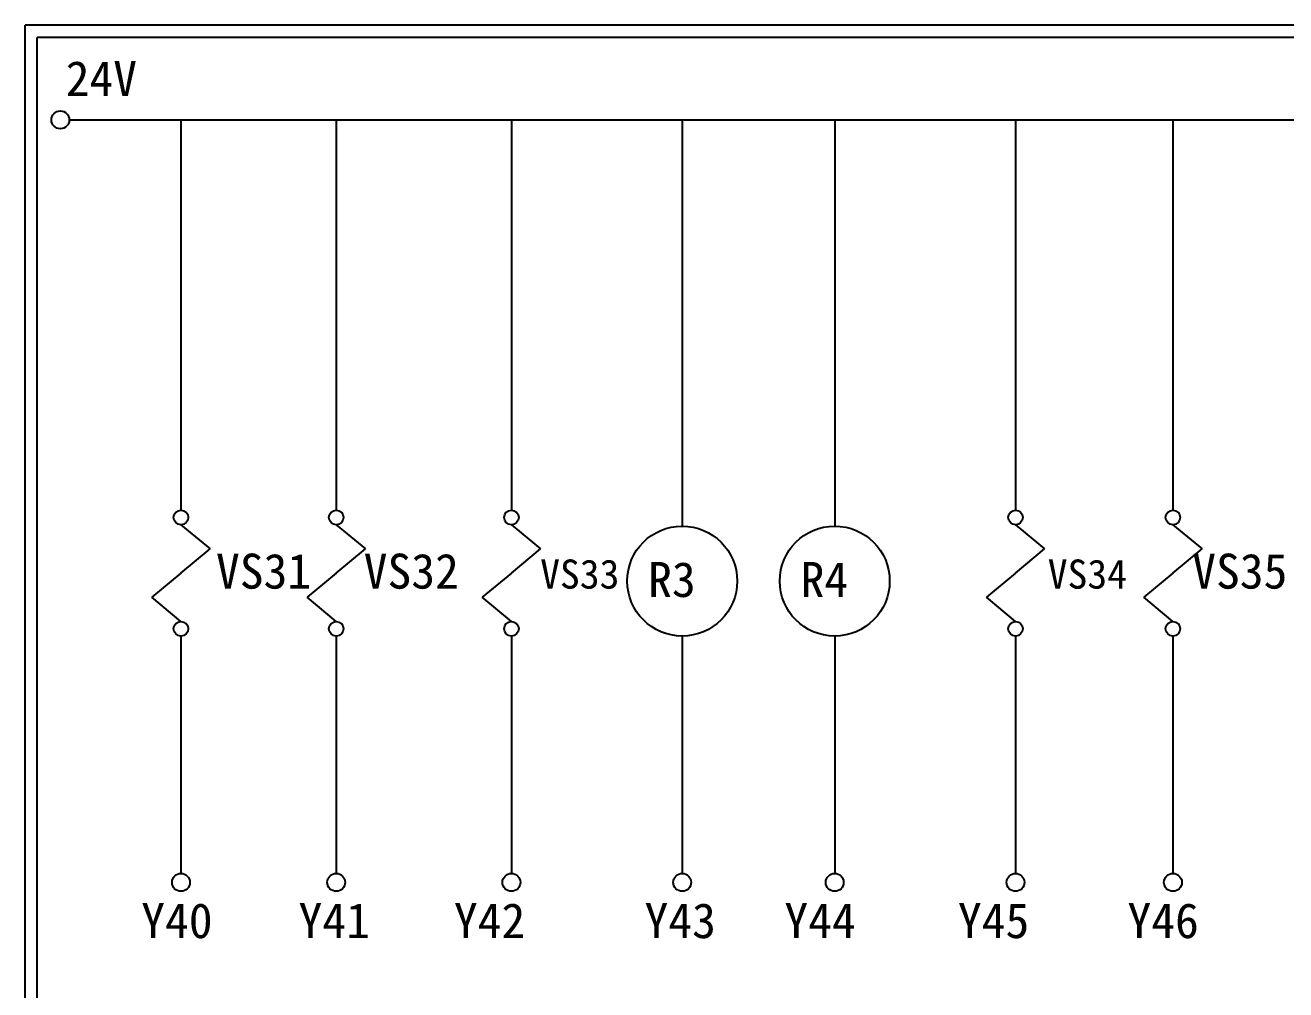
# Model space of a CAD drawing. Extents: x 926 to 1213, y 3 to 207.
# Drawn here: x 925.7 to 1055.6, y 107.6 to 207 of the extents above; entities that cross this region are included whole.
import ezdxf

# ---------------------------------------------------------------- set-up
doc = ezdxf.new("R2010")
doc.units = 0
doc.layers.add('圖框層', color=7, linetype='CONTINUOUS')
doc.layers.add('標尺寸層', color=3, linetype='CONTINUOUS')
doc.styles.add('STSL', font='KAIU.TTF')

msp = doc.modelspace()

# ---------------------------------------------------------------- linework, layer by layer
at = {"layer": '圖框層', "color": 7}
for p, q in [((1212.74, 206.97), (925.74, 206.97)), ((925.74, 3), (925.74, 206.97)), ((1211.49, 205.72), (926.99, 205.72)), ((926.99, 4.25), (926.99, 205.72))]:
    msp.add_line(p, q, dxfattribs=at)
at = {"layer": '標尺寸層', "color": 7}
for p, q in [((930.28, 197.22), (1207.88, 197.22)), ((941.78, 197.22), (941.78, 157.03)), ((957.77, 197.22), (957.77, 157.03)), ((975.81, 197.22), (975.81, 157.03)), ((993.4, 197.22), (993.4, 155.39)), ((1009.1, 197.22), (1009.1, 155.39)), ((1027.72, 197.22), (1027.72, 157.03)), ((1043.93, 197.22), (1043.93, 157.03)), ((941.78, 155.53), (944.78, 153.04)), ((957.77, 155.53), (960.78, 153.04)), ((975.81, 155.53), (978.82, 153.04)), ((1027.72, 155.53), (1030.72, 153.04)), ((1043.93, 155.53), (1046.94, 153.04)), ((941.78, 150.55), (944.78, 153.04)), ((957.77, 150.55), (960.78, 153.04)), ((975.81, 150.55), (978.82, 153.04)), ((1027.72, 150.55), (1030.72, 153.04)), ((1043.93, 150.55), (1046.94, 153.04)), ((941.78, 150.55), (938.77, 148.06)), ((957.77, 150.55), (954.77, 148.06)), ((975.81, 150.55), (972.81, 148.06)), ((1027.72, 150.55), (1024.72, 148.06)), ((1043.93, 150.55), (1040.93, 148.06)), ((941.78, 145.57), (938.77, 148.06)), ((957.77, 145.57), (954.77, 148.06)), ((975.81, 145.57), (972.81, 148.06)), ((1027.72, 145.57), (1024.72, 148.06)), ((1043.93, 145.57), (1040.93, 148.06)), ((941.78, 144.07), (941.78, 119.62)), ((957.77, 144.07), (957.77, 119.62)), ((975.81, 144.07), (975.81, 119.62)), ((993.4, 144.07), (993.4, 119.62)), ((1009.1, 144.07), (1009.1, 119.62)), ((1027.72, 144.07), (1027.72, 119.62)), ((1043.93, 144.07), (1043.93, 119.62))]:
    msp.add_line(p, q, dxfattribs=at)
for centre, radius in [((929.36, 197.22), 0.92), ((941.78, 156.28), 0.751), ((957.77, 156.28), 0.751), ((975.81, 156.28), 0.751), ((1027.72, 156.28), 0.751), ((1043.93, 156.28), 0.751), ((993.4, 149.73), 5.66), ((1009.1, 149.73), 5.66), ((941.78, 144.82), 0.751), ((957.77, 144.82), 0.751), ((975.81, 144.82), 0.751), ((1027.72, 144.82), 0.751), ((1043.93, 144.82), 0.751), ((941.78, 118.7), 0.92), ((957.77, 118.7), 0.92), ((975.81, 118.7), 0.92), ((993.4, 118.7), 0.92), ((1009.1, 118.7), 0.92), ((1027.72, 118.7), 0.92), ((1043.93, 118.7), 0.92)]:
    msp.add_circle(centre, radius, dxfattribs=at)

# ---------------------------------------------------------------- texts
at = {"layer": '圖框層', "color": 4, "style": 'STSL'}
for s, height, p in [('24V', 3.6, (929.91, 199.68)), ('VS31', 3.6, (945.39, 148.95)), ('VS32', 3.6, (960.6, 148.95)), ('VS33', 3, (978.77, 148.95)), ('VS34', 3, (1031.04, 148.95)), ('VS35', 3.6, (1045.92, 148.95)), ('R3', 3.6, (989.89, 148.09)), ('R4', 3.6, (1005.59, 148.09)), ('Y40', 3.6, (937.69, 112.96)), ('Y41', 3.6, (953.89, 112.96)), ('Y42', 3.6, (969.89, 112.96)), ('Y43', 3.6, (989.52, 112.96)), ('Y44', 3.6, (1003.92, 112.96)), ('Y45', 3.6, (1021.79, 112.96)), ('Y46', 3.6, (1039.25, 112.96))]:
    msp.add_text(s, height=height, dxfattribs=at).set_placement(p)

doc.saveas('drawing.dxf')
